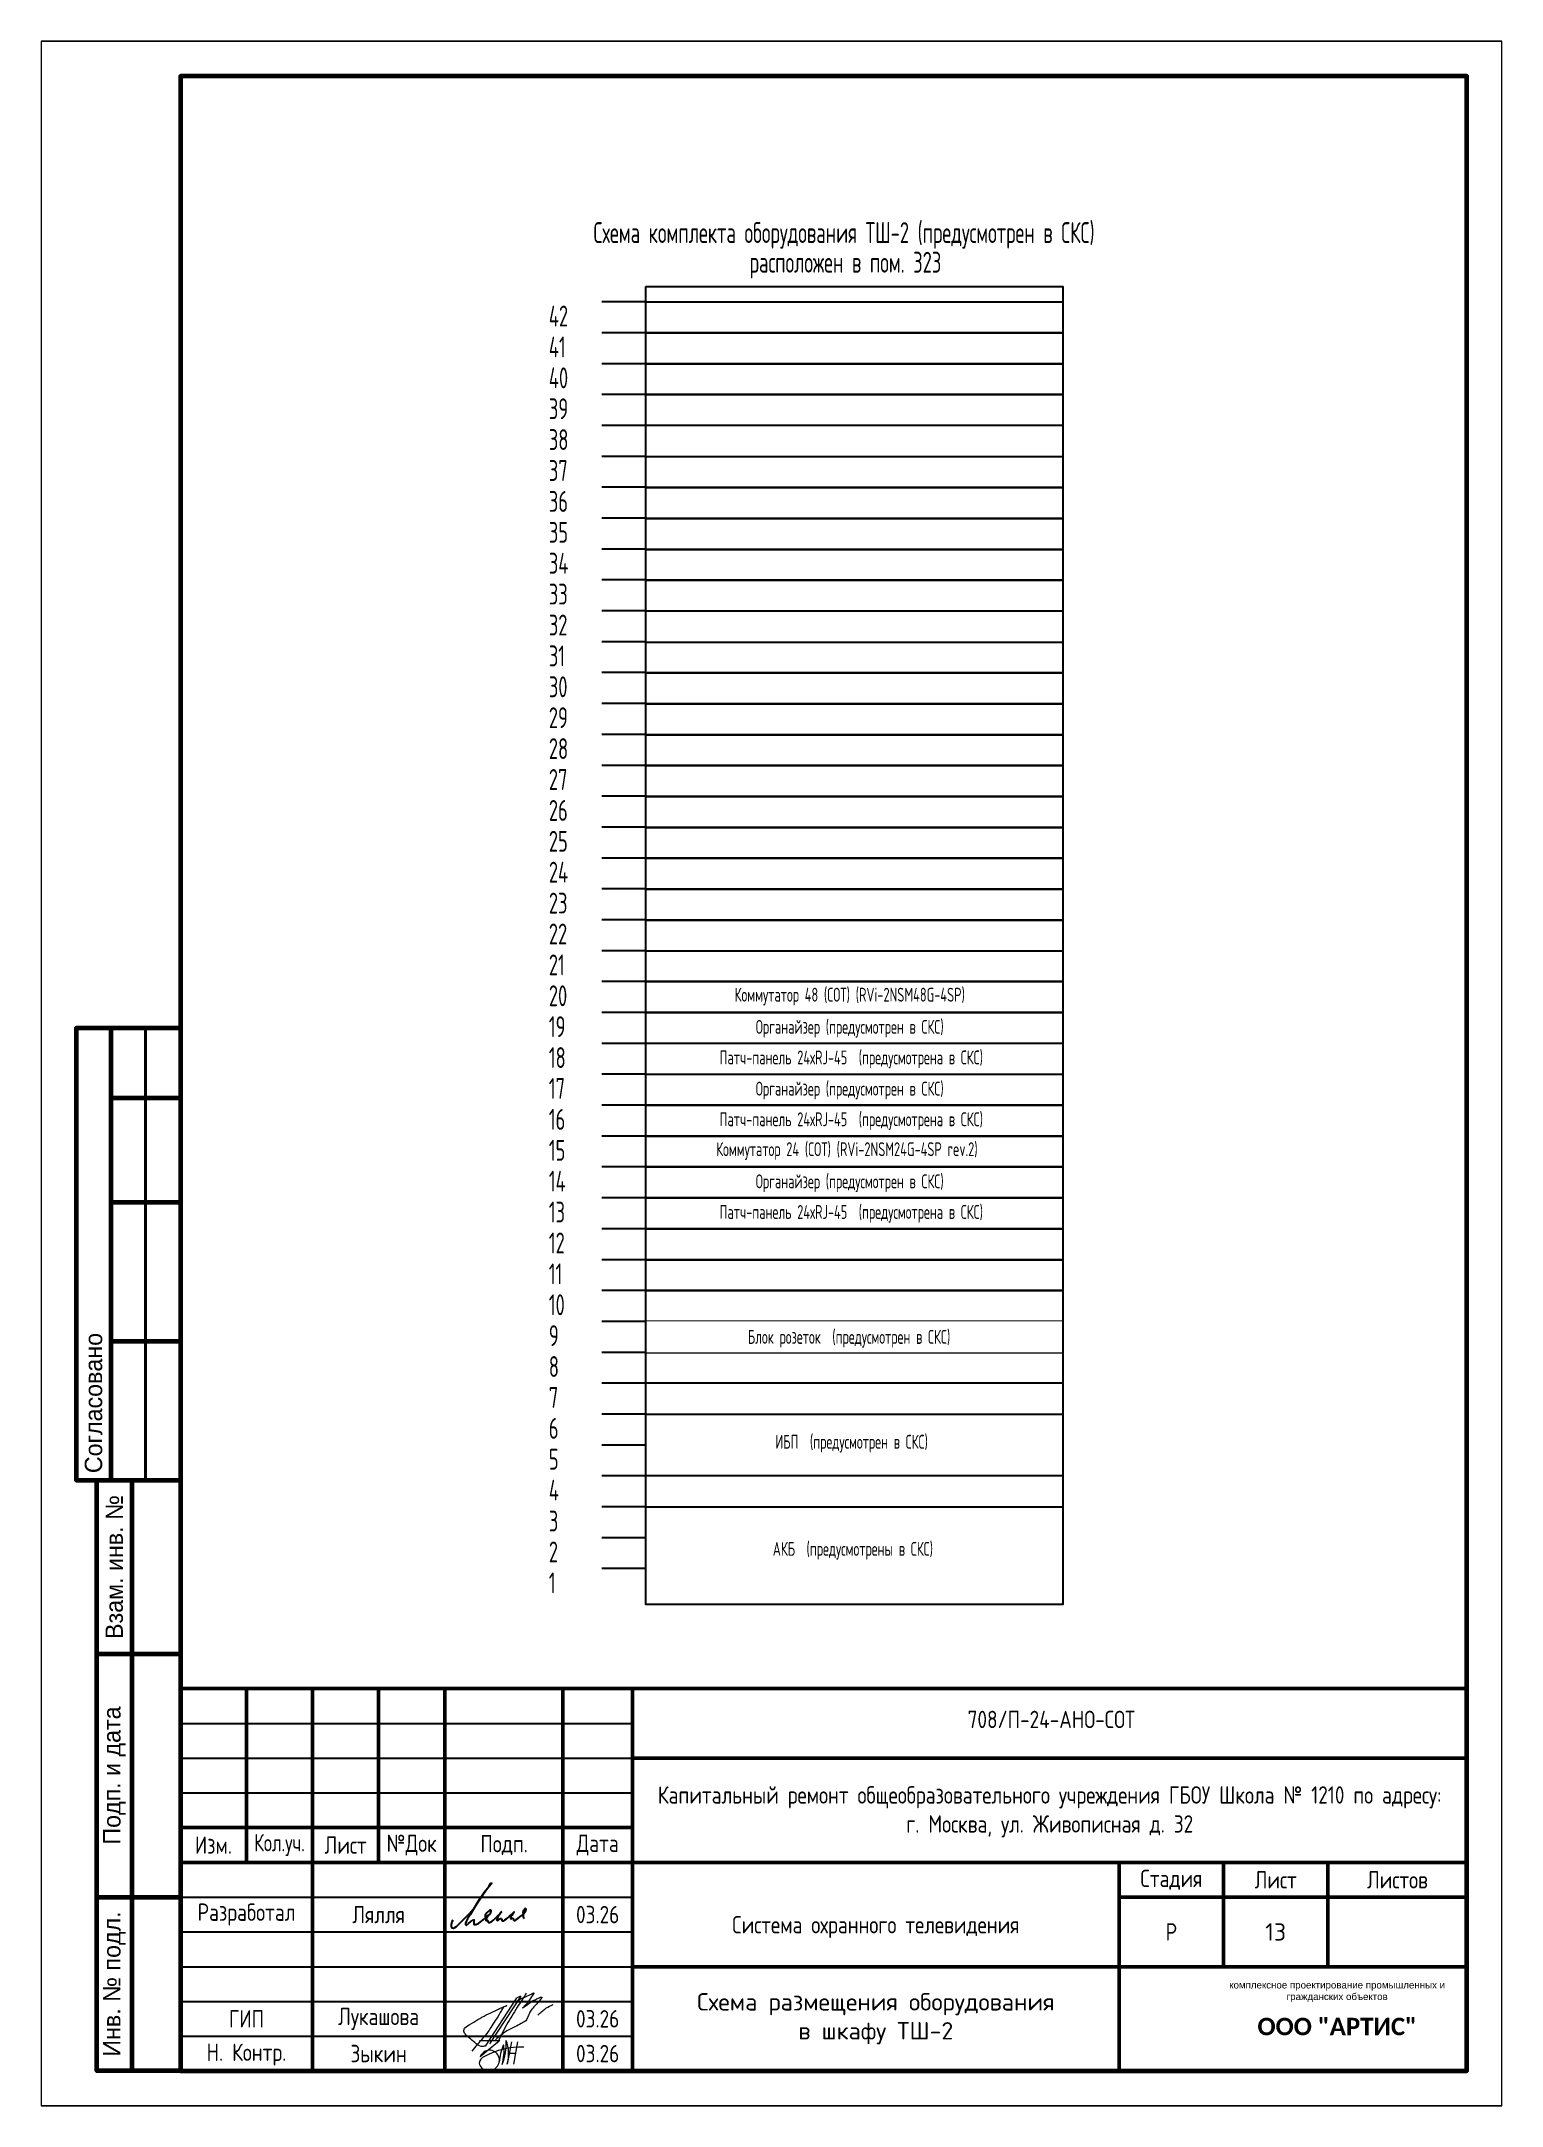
# Paper-space layout 'Сх1 (7)' of a CAD drawing. Header units: millimetres. Extents: x 303 to 1243, y -4342 to 657.
# Drawn here: x 303.1 to 512.3, y -4341.7 to -4045.8 of the extents above; entities outside this region: 32.
# The model-space entities are those that its viewports show. They can reach past a viewport. Long polylines and large blocks are cut down to what shows.
import ezdxf
from ezdxf.enums import TextEntityAlignment as Align

# ---------------------------------------------------------------- set-up
doc = ezdxf.new("R2010")
doc.units = ezdxf.units.MM
doc.set_wipeout_variables(frame=1)
for name, color, linetype in [('_0', 7, 'Continuous'), ('__НАДПИСИ', 7, 'Continuous'), ('G-ANOTVPRT_T', 7, 'Continuous'), ('TEXT1', 7, 'Continuous'), ('стена', 20, 'Continuous')]:
    doc.layers.add(name, color=color, linetype=linetype)
for name, color, linetype, lineweight in [('__ФОРМАТ', 7, 'Continuous', 40), ('A-_ANOTTEXT_T', 7, 'Continuous', 9), ('Подписи', 7, 'Continuous', 13)]:
    doc.layers.add(name, color=color, linetype=linetype, lineweight=lineweight)
doc.layers.add('Границы листа', color=7, linetype='Continuous', lineweight=0, plot=False)
doc.layers.add('ОФ_подписи', color=5, linetype='Continuous', lineweight=13, true_color=0x0000ff)
doc.styles.add('GOST 2.304 type A', font='', dxfattribs={"height": 250})
doc.styles.add('GOST 2.304 type A_2', font='', dxfattribs={"height": 2.5})
doc.styles.add('GOST 2.304 type A_3', font='', dxfattribs={"height": 3.5})
doc.styles.add('GOST Common_4', font='', dxfattribs={"height": 7})
doc.styles.add('ICOCPEUR', font='isocpeur.ttf', dxfattribs={"height": 250})
doc.styles.add('ISOCPEUR', font='isocpeur.ttf', dxfattribs={"width": 0.9, "height": 350})
doc.styles.add('Mipgost_5', font='', dxfattribs={"height": 250})
doc.styles.add('RubezhCAD', font='', dxfattribs={"oblique": 10})
doc.styles.get("Standard").update_dxf_attribs({"font": ''})
doc.styles.add('ГОСТ 2.304', font='')
doc.styles.get('GOST 2.304 type A').set_extended_font_data('GOST 2.304 type A')
doc.styles.get('GOST 2.304 type A_2').set_extended_font_data('GOST 2.304 type A')
doc.styles.get('GOST 2.304 type A_3').set_extended_font_data('GOST 2.304 type A')
doc.styles.get('GOST Common_4').set_extended_font_data('GOST 2.304 type A')
doc.styles.get('Mipgost_5').set_extended_font_data('Mipgost')
doc.styles.get('RubezhCAD').set_extended_font_data('GOST type A')
doc.styles.get('Standard').set_extended_font_data('GOST type B')
doc.styles.get('ГОСТ 2.304').set_extended_font_data('GOST 2.304 type A')

# ---------------------------------------------------------------- blocks, each defined once
blk = doc.blocks.new('П_Зыкин')
at = {"layer": 'ОФ_подписи', "color": 5, "ltscale": 100, "transparency": 33554687}
for p, q in [((142, 249), (62, -174)), ((102, 37), (218, 37)), ((258, 249), (178, -174))]:
    blk.add_line(p, q, dxfattribs=at)
blk.add_lwpolyline([(-462, 273), (-74, 273), (-446, -30)], dxfattribs=at)
for centre, radius, start, end in [((-271, -94), 186, 314.2393, 159.9348), ((345, -1372), 1523, 88.8758, 117.8788), ((1109, -252), 1204, 158.7593, 174.231), ((-1024, 224), 1068, 337.8144, 2.8859), ((-849, 72), 852, 342.8308, 7.4815), ((-9, 182), 4.48, 8.9691, 155.6551), ((-643, 22), 732, 344.4555, 20.462), ((-318, -169), 151, 108.7568, 173.4251), ((-287, -115), 185, 191.5358, 322.3512)]:
    blk.add_arc(centre, radius, start, end, dxfattribs=at)
blk = doc.blocks.new('П_Лукашова')
at = {"layer": 'ОФ_подписи', "color": 5}
for p, q in [((221, 339), (-221, -339)), ((286, 371), (-156, -307)), ((283, 370), (218, 338))]:
    blk.add_line(p, q, dxfattribs=at)
for points in [[(366, 415), (236, 213), (85, -37), (-50, -300)], [(221, 301), (344, 360), (434, 401), (475, 416), (464, 395), (420, 336), (342, 232), (310, 203), (337, 221), (420, 283), (490, 322), (558, 352), (576, 358), (491, 240), (403, 113), (374, 49), (360, 20)], [(-221, -339), (-276, -344), (-368, -289), (-446, -221), (-505, -166), (-522, -116), (-412, -16), (-295, 56), (-173, 120), (-49, 179), (33, 216), (87, 237), (52, 221), (11, 167), (-59, 51), (-126, -52), (-177, -132), (-256, -231), (-409, -409)], [(360, 20), (294, -18), (203, -65), (91, -124), (-73, -248)], [(530, 102), (646, 199), (748, 254)]]:
    blk.add_spline(points, degree=3, dxfattribs=at)
blk = doc.blocks.new('штамп')
at = {"layer": '__ФОРМАТ', "linetype": 'Continuous', "lineweight": 50}
for p, q in [((531929, 45357), (531929, 50857)), ((531929, 50857), (550429, 50857)), ((532879, 48357), (532879, 50857)), ((533829, 45357), (533829, 50857)), ((534779, 48357), (534779, 50857)), ((535729, 45357), (535729, 50857)), ((537429, 45357), (537429, 50857)), ((538429, 45357), (538429, 50857)), ((550429, 45357), (550429, 50857)), ((538429, 49857), (550429, 49857)), ((531929, 48857), (538429, 48857)), ((531929, 48357), (550429, 48357)), ((545429, 45357), (545429, 48357)), ((546929, 46857), (546929, 48357)), ((548429, 46857), (548429, 48357)), ((545429, 47857), (550429, 47857)), ((538429, 46857), (550429, 46857)), ((531929, 45357), (550429, 45357))]:
    blk.add_line(p, q, dxfattribs=at)
at = {"layer": '__ФОРМАТ', "linetype": 'Continuous', "lineweight": -2}
for p, q in [((531929, 50357), (538429, 50357)), ((531929, 49857), (538429, 49857)), ((531929, 49357), (538429, 49357)), ((531929, 48857), (538429, 48857)), ((531929, 47857), (538429, 47857)), ((531929, 47357), (538429, 47357)), ((531929, 46857), (538429, 46857)), ((538429, 46857), (550429, 46857)), ((531929, 46357), (538429, 46357)), ((531929, 45857), (538429, 45857))]:
    blk.add_line(p, q, dxfattribs=at)
at = {"layer": 'Подписи', "color": 5, "lineweight": 25}
blk.add_lwpolyline([(535847, 47525), (535833, 47500), (535823, 47461), (535824, 47440), (535829, 47423), (535840, 47414), (535857, 47413), (535876, 47421), (535897, 47435), (535917, 47454), (536005, 47539), (536088, 47624), (536142, 47690), (536203, 47776), (536266, 47874), (536323, 47953), (536362, 48009), (536395, 48059), (536405, 48060), (536397, 48045), (536295, 47925), (536205, 47790), (536095, 47603), (536059, 47544), (536038, 47506), (536029, 47485), (536027, 47473), (536027, 47462), (536031, 47457), (536037, 47454), (536045, 47456), (536057, 47466), (536072, 47479), (536107, 47506), (536133, 47525), (536147, 47532), (536152, 47532), (536153, 47529), (536150, 47520), (536147, 47504), (536146, 47491), (536148, 47479), (536150, 47471), (536157, 47465), (536166, 47462), (536178, 47464), (536189, 47469), (536215, 47480), (536240, 47498), (536281, 47529), (536306, 47550), (536324, 47567), (536342, 47582), (536372, 47609), (536388, 47629), (536397, 47646), (536399, 47657), (536398, 47666), (536393, 47671), (536383, 47671), (536372, 47667), (536356, 47653), (536336, 47632), (536323, 47612), (536313, 47599), (536309, 47587), (536310, 47579), (536315, 47575), (536326, 47579), (536335, 47585), (536344, 47592), (536348, 47595), (536352, 47596), (536354, 47595), (536355, 47592), (536349, 47583), (536342, 47575), (536334, 47561), (536326, 47547), (536322, 47538), (536320, 47531), (536321, 47523), (536325, 47519), (536328, 47519), (536333, 47524), (536338, 47527), (536344, 47526), (536346, 47520), (536351, 47508), (536355, 47498), (536359, 47493), (536366, 47491), (536375, 47491), (536385, 47497), (536412, 47513), (536436, 47532), (536466, 47559), (536491, 47583), (536517, 47607), (536529, 47621), (536545, 47642), (536547, 47643), (536546, 47644), (536543, 47644), (536541, 47642), (536538, 47637), (536499, 47577), (536491, 47558), (536482, 47544), (536480, 47535), (536479, 47529), (536481, 47524), (536483, 47522), (536489, 47523), (536494, 47526), (536502, 47532), (536512, 47539), (536522, 47544), (536530, 47548), (536541, 47549), (536547, 47546), (536550, 47541), (536551, 47531), (536552, 47525), (536553, 47521), (536558, 47517), (536562, 47515), (536568, 47515), (536575, 47517), (536583, 47523), (536596, 47533), (536617, 47547), (536636, 47561), (536659, 47583), (536688, 47609), (536702, 47620), (536713, 47630), (536721, 47636), (536727, 47641), (536727, 47643), (536726, 47644), (536723, 47643), (536720, 47638), (536715, 47629), (536693, 47594), (536681, 47575), (536676, 47566), (536674, 47557), (536677, 47551), (536679, 47547), (536684, 47546), (536689, 47549), (536695, 47552), (536700, 47554), (536709, 47554), (536716, 47551), (536717, 47545), (536719, 47535), (536721, 47527), (536725, 47524), (536731, 47520), (536741, 47523), (536747, 47528), (536757, 47534), (536779, 47550), (536809, 47572), (536842, 47600), (536865, 47623), (536880, 47642), (536895, 47664), (536899, 47675), (536901, 47684), (536898, 47689), (536891, 47693), (536881, 47689), (536873, 47682), (536862, 47668), (536856, 47654), (536855, 47638), (536856, 47622), (536856, 47598), (536858, 47583), (536860, 47572), (536864, 47560), (536871, 47551)], dxfattribs=at)
at = {"layer": 'ОФ_подписи'}
for name, p, xscale, yscale, zscale in [('П_Лукашова', (536533, 46057), 1.010226427429054, 1.010226427429054, 1.010226427429054), ('П_Зыкин', (536581, 45585), 0.7621923841183493, 0.7621923841183493, 0.7621923841183493)]:
    blk.add_blockref(name, p, dxfattribs=dict(at, xscale=xscale, yscale=yscale, zscale=zscale))
at = {"transparency": 33554687, "attachment_point": 5, "style": 'ГОСТ 2.304'}
for s, insert, char_height, width in [('{\\fArial|b0|i0|c204|p34;комплексное проектирование промышленных и гражданских объектов}', (548563, 46495), 100, 3372.21), ('{\\fCorbel Light|b1|i0|c204|p34;ООО "АРТИС"}', (548563, 45995), 250, 4171.2)]:
    blk.add_mtext(s, dxfattribs=dict(at, insert=insert, char_height=char_height, width=width))
at = {"layer": '__НАДПИСИ', "lineweight": 9, "ltscale": 2, "style": 'ISOCPEUR', "flags": 1}
blk.add_attdef('NOTATION', (548864, 51134), '', height=250, dxfattribs=at)
at = {"layer": '__НАДПИСИ', "lineweight": 9, "ltscale": 2, "style": 'RubezhCAD', "oblique": 10}
blk.add_attdef('SHEET', text='', height=250, dxfattribs=at).set_placement((547679, 47357), align=Align.MIDDLE_CENTER)
at = {"layer": '__ФОРМАТ', "color": 7, "linetype": 'Continuous', "lineweight": 20, "char_height": 250, "attachment_point": 5, "style": 'GOST 2.304 type A'}
for s, insert, width in [('Капитальный ремонт общеобразовательного учреждения ГБОУ Школа № 1210 по адресу:      \\Pг. Москва, ул. Живописная д. 32', (544429, 49085), 12000), ('\\pi-7.5,l7.5,t7.5;{\\W0.9;\\C256;Кол.уч.}', (533354, 48607), 950)]:
    blk.add_mtext(s, dxfattribs=dict(at, insert=insert, width=width))
for s, insert, width, line_spacing_factor in [('\\pi-7.5,l7.5,t7.5;{\\C256;Изм.}', (532404, 48607), 950, 1.2), ('\\pi-7.5,l7.5,t7.5;{\\C256;Лист}', (534304, 48607), 950, 1.2), ('\\pi-7.5,l7.5,t7.5;{\\C256;№Док}', (535254, 48607), 950, 1.2), ('\\pi-7.5,l7.5,t7.5;{\\C256;Подп.}', (536584, 48607), 1710.72, 1.2), ('\\pi-7.5,l7.5,t7.5;{\\C256;Дата}', (537929, 48607), 1000, 1.2), ('\\pi-7.5,l7.5,t7.5;{\\C256;Стадия}', (546179, 48107), 1500, 1.2), ('\\pi-7.5,l7.5,t7.5;{\\C256;Лист}', (547679, 48107), 1500, 1.2), ('\\pi-7.5,l7.5,t7.5;{\\C256;Листов}', (549429, 48107), 2000, 1.2), ('\\pi-7.5,l7.5,t7.5;{\\C256;Разработал}', (532879, 47607), 1900, 1.2), ('{\\C256;Лялля}', (534779, 47607), 1900, 1.2), ('{\\C256;03.26}', (537929, 47607), 1000, 1.2), ('Система охранного телевидения', (541929, 47427), 6828.82, 0.85), ('\\pi-750,l750,t750;{\\C256;Р}', (546179, 47357), 1500, 1.2), ('\\pi-7.5,l7.5,t7.5;{\\C256;ГИП}', (532879, 46107), 1900, 1.2), ('{\\C256;Лукашова}', (534779, 46107), 1900, 1.2), ('{\\C256;03.26}', (537929, 46107), 1000, 1.2), ('{\\C256;Н. Контр. }', (532879, 45592), 1900, 1.2), ('\\pi-750,l750,t750;{\\C256;Зыкин}', (534779, 45607), 1900, 1.2), ('{\\C256;03.26}', (537929, 45607), 1000, 1.2)]:
    blk.add_mtext(s, dxfattribs=dict(at, insert=insert, width=width, line_spacing_factor=line_spacing_factor))
at = {"layer": 'стена', "color": 18, "true_color": 0x000000, "insert": (543249, 50539), "char_height": 250, "width": 3851.47, "attachment_point": 1, "style": 'GOST 2.304 type A'}
blk.add_mtext('708/П-24-АНО-СОТ', dxfattribs=at)
blk = doc.blocks.new('*U993')
for p, q in [((5, 155), (5, 90)), ((15, 155), (15, 90))]:
    blk.add_line(p, q)
at = {"lineweight": -2}
for p, q in [((10, 155), (10, 90)), ((10, 145), (20, 145)), ((10, 130), (20, 130)), ((10, 110), (20, 110)), ((13, 90), (13, 5)), ((8, 65), (20, 65)), ((8, 30), (20, 30))]:
    blk.add_line(p, q, dxfattribs=at)
blk.add_lwpolyline([(20, 5), (205, 5), (205, 292), (20, 292)], close=True, dxfattribs=at)
for points in [[(20, 155), (5, 155), (5, 90), (8, 90)], [(20, 5), (8, 5), (8, 90), (20, 90)]]:
    blk.add_lwpolyline(points, dxfattribs=at)
at = {"layer": 'Границы листа'}
blk.add_lwpolyline([(210, 0), (0, 0), (0, 297), (210, 297)], close=True, dxfattribs=at)
at = {"lineweight": 30, "style": 'Mipgost_5'}
blk.add_text('Согласовано', height=2.5, rotation=90, dxfattribs=at).set_placement((7.5, 91), align=Align.MIDDLE_LEFT)
for s, p in [('Взам. инв. №', (10.5, 77.5)), ('Подп. и дата', (10.5, 47.5)), ('Инв. № подл.', (10.5, 17.5))]:
    blk.add_text(s, height=2.5, rotation=90, dxfattribs=at).set_placement(p, align=Align.MIDDLE)
at = {"lineweight": 13, "oblique": 10, "flags": 8}
blk.add_attdef('ФОРМАТ', (170.94, 1.12), '', height=3, dxfattribs=at)

msp = doc.modelspace()

# ---------------------------------------------------------------- linework, layer by layer
for points in [[(552853.319, 268817.624), (552221.586, 268817.624)], [(552853.319, 268373.124), (552221.586, 268373.124)], [(552853.319, 267928.624), (552221.586, 267928.624)], [(552853.319, 267484.124), (552221.586, 267484.124)], [(552853.319, 267039.624), (552221.586, 267039.624)], [(552853.319, 266595.124), (552221.586, 266595.124)], [(552853.319, 266150.624), (552221.586, 266150.624)], [(552853.319, 265706.124), (552221.586, 265706.124)], [(552853.319, 265261.624), (552221.586, 265261.624)], [(552853.319, 264817.124), (552221.586, 264817.124)], [(552853.319, 264372.624), (552221.586, 264372.624)], [(552853.319, 263928.124), (552221.586, 263928.124)], [(552853.319, 263483.624), (552221.586, 263483.624)], [(552853.319, 263039.124), (552221.586, 263039.124)], [(552853.319, 262594.624), (552221.586, 262594.624)], [(552853.319, 262150.124), (552221.586, 262150.124)], [(552853.319, 261705.624), (552221.586, 261705.624)], [(552853.319, 261261.124), (552221.586, 261261.124)], [(552853.319, 260816.624), (552221.586, 260816.624)], [(552853.319, 260372.124), (552221.586, 260372.124)], [(552853.319, 259927.624), (552221.586, 259927.624)], [(552853.319, 259483.124), (552221.586, 259483.124)], [(552853.319, 259038.624), (552221.586, 259038.624)], [(552853.319, 258594.124), (552221.586, 258594.124)], [(552853.319, 258149.624), (552221.586, 258149.624)], [(552853.319, 257705.124), (552221.586, 257705.124)], [(552853.319, 257260.624), (552221.586, 257260.624)], [(552853.319, 256816.124), (552221.586, 256816.124)], [(552853.319, 256371.624), (552221.586, 256371.624)], [(552853.319, 255927.124), (552221.586, 255927.124)], [(552853.319, 255482.624), (552221.586, 255482.624)], [(552853.319, 255038.124), (552221.586, 255038.124)], [(552853.319, 254593.624), (552221.586, 254593.624)], [(552853.319, 254149.124), (552221.586, 254149.124)], [(552853.319, 253704.624), (552221.586, 253704.624)], [(552853.319, 253260.124), (552221.586, 253260.124)], [(552853.319, 252815.624), (552221.586, 252815.624)], [(552853.319, 252371.124), (552221.586, 252371.124)], [(552853.319, 251926.624), (552221.586, 251926.624)], [(552853.319, 251482.124), (552221.586, 251482.124)], [(552853.319, 251037.624), (552221.586, 251037.624)], [(552853.319, 250593.124), (552221.586, 250593.124)]]:
    msp.add_lwpolyline(points)
for points in [[(552853.319, 253704.624), (558851.584, 253704.624), (558851.584, 253260.124), (552853.319, 253260.124)], [(552853.319, 252815.624), (558851.584, 252815.624), (558851.584, 251926.624), (552853.319, 251926.624)]]:
    msp.add_lwpolyline(points, close=True)
at = {"layer": '_0'}
for p, q in [((552853.319, 266146.336), (552853.319, 266595.124)), ((552853.319, 266595.124), (558853.319, 266595.124)), ((552853.319, 265697.548), (552853.319, 266146.336)), ((558853.319, 266146.336), (552853.319, 266146.336)), ((552853.319, 266146.336), (558853.319, 266146.336)), ((552853.319, 265257.336), (552853.319, 265706.124)), ((552853.319, 265706.124), (558853.319, 265706.124)), ((558853.319, 265697.548), (552853.319, 265697.548)), ((558853.319, 265257.336), (552853.319, 265257.336))]:
    msp.add_line(p, q, dxfattribs=at)

# ---------------------------------------------------------------- block references
at = {"color": 0}
msp.add_blockref('штамп', (14233.719, 198009.946), dxfattribs=at)

# ---------------------------------------------------------------- texts
at = {"color": 0, "style": 'RubezhCAD', "width": 0.8}
for s, height, p in [('Схема комплекта оборудования ТШ-2 (предусмотрен в СКС)', 300, (552102.614, 269664.559)), ('расположен в пом. 323', 300, (554347.373, 269238.138)), ('42', 300, (551460.594, 268463.75)), ('41', 300, (551460.594, 268019.25)), ('40', 300, (551460.594, 267574.75)), ('39', 300, (551460.594, 267130.25)), ('38', 300, (551460.594, 266685.75)), ('37', 300, (551460.594, 266241.25)), ('36', 300, (551460.594, 265796.75)), ('35', 300, (551460.594, 265352.25)), ('34', 300, (551460.594, 264907.75)), ('33', 300, (551460.594, 264463.25)), ('32', 300, (551460.594, 264018.75)), ('31', 300, (551460.594, 263574.25)), ('30', 300, (551460.594, 263129.75)), ('29', 300, (551460.594, 262685.25)), ('28', 300, (551460.594, 262240.75)), ('27', 300, (551460.594, 261796.25)), ('26', 300, (551460.594, 261351.75)), ('25', 300, (551460.594, 260907.25)), ('24', 300, (551460.594, 260462.75)), ('23', 300, (551460.594, 260018.25)), ('22', 300, (551460.594, 259573.75)), ('21', 300, (551460.594, 259129.25)), ('20', 300, (551460.594, 258684.75)), ('19', 300, (551460.594, 258240.25)), ('18', 300, (551460.594, 257795.75)), ('17', 300, (551460.594, 257351.25)), ('16', 300, (551460.594, 256906.75)), ('15', 300, (551460.594, 256462.25)), ('14', 300, (551460.594, 256017.75)), ('13', 300, (551460.594, 255573.25)), ('12', 300, (551460.594, 255128.75)), ('11', 300, (551460.594, 254684.25)), ('10', 300, (551460.594, 254239.75)), ('9', 300, (551460.594, 253795.25)), ('8', 300, (551460.594, 253350.75)), ('7', 300, (551460.594, 252906.25)), ('6', 300, (551460.594, 252461.75)), ('ИБП  (предусмотрен в СКС)', 200, (554718.361, 252318.479)), ('5', 300, (551460.594, 252017.25)), ('4', 300, (551460.594, 251572.75)), ('3', 300, (551460.594, 251128.25)), ('2', 300, (551460.594, 250683.75)), ('1', 300, (551460.594, 250239.25))]:
    msp.add_text(s, height=height, dxfattribs=at).set_placement(p)
at = {"layer": 'TEXT1', "char_height": 250, "attachment_point": 5, "style": 'ICOCPEUR'}
for s, insert, width in [('{\\C0;13}', (561912.342, 245366.983), 1500), ('\\A1;{\\C0;Схема размещения оборудования \\Pв шкафу ТШ-2}', (556162.342, 244118.691), 7000)]:
    msp.add_mtext(s, dxfattribs=dict(at, insert=insert, width=width))

# ---------------------------------------------------------------- next in the draw order: wipeouts: each hides what was drawn before it
for points in [[(552853.319, 268817.624), (558851.584, 268817.624), (558851.584, 268373.124), (552853.319, 268373.124)], [(552853.319, 255482.624), (558851.584, 255482.624), (558851.584, 255038.124), (552853.319, 255038.124)], [(552853.319, 254593.624), (558851.584, 254593.624), (558851.584, 254149.124), (552853.319, 254149.124)], [(552853.319, 251482.124), (558851.584, 251482.124), (558851.584, 250077.872), (552853.319, 250077.872)]]:
    msp.add_wipeout(points)

# ---------------------------------------------------------------- next in the draw order: linework, layer by layer
for points in [[(552853.319, 268817.624), (558851.584, 268817.624), (558851.584, 268373.124), (552853.319, 268373.124)], [(552853.319, 255482.624), (558851.584, 255482.624), (558851.584, 255038.124), (552853.319, 255038.124)], [(552853.319, 254593.624), (558851.584, 254593.624), (558851.584, 254149.124), (552853.319, 254149.124)], [(552853.319, 254149.124), (558851.584, 254149.124), (558851.584, 253704.624), (552853.319, 253704.624)], [(552853.319, 251482.124), (558851.584, 251482.124), (558851.584, 250077.872), (552853.319, 250077.872)]]:
    msp.add_lwpolyline(points, close=True)
at = {"layer": '_0'}
msp.add_line((558853.319, 254149.124), (552853.319, 254149.124), dxfattribs=at)

# ---------------------------------------------------------------- next in the draw order: texts
at = {"color": 0, "style": 'RubezhCAD', "width": 0.8}
msp.add_text('АКБ  (предусмотрены в СКС)', height=200, dxfattribs=at).set_placement((554680.986, 250777.69))

# ---------------------------------------------------------------- next in the draw order: wipeouts: each hides what was drawn before it
for points in [[(552853.319, 268373.124), (558851.584, 268373.124), (558851.584, 267928.624), (552853.319, 267928.624)], [(552853.319, 255927.124), (558851.584, 255927.124), (558851.584, 255482.624), (552853.319, 255482.624)], [(552853.319, 255038.124), (558851.584, 255038.124), (558851.584, 254593.624), (552853.319, 254593.624)], [(552853.319, 254149.124), (558851.584, 254149.124), (558851.584, 253704.624), (552853.319, 253704.624)]]:
    msp.add_wipeout(points)

# ---------------------------------------------------------------- next in the draw order: linework, layer by layer
for points in [[(552853.319, 268373.124), (558851.584, 268373.124), (558851.584, 267928.624), (552853.319, 267928.624)], [(552853.319, 255927.124), (558851.584, 255927.124), (558851.584, 255482.624), (552853.319, 255482.624)], [(552853.319, 255038.124), (558851.584, 255038.124), (558851.584, 254593.624), (552853.319, 254593.624)]]:
    msp.add_lwpolyline(points, close=True)

# ---------------------------------------------------------------- next in the draw order: texts
msp.add_text('Блок розеток  (предусмотрен в СКС)', height=200, dxfattribs=at).set_placement((554321.747, 253827.575))

# ---------------------------------------------------------------- next in the draw order: wipeouts: each hides what was drawn before it
for points in [[(552853.319, 267928.624), (558851.584, 267928.624), (558851.584, 267484.124), (552853.319, 267484.124)], [(552853.319, 256371.624), (558851.584, 256371.624), (558851.584, 255927.124), (552853.319, 255927.124)]]:
    msp.add_wipeout(points)

# ---------------------------------------------------------------- next in the draw order: linework, layer by layer
for points in [[(552853.319, 267928.624), (558851.584, 267928.624), (558851.584, 267484.124), (552853.319, 267484.124)], [(552853.319, 256371.624), (558851.584, 256371.624), (558851.584, 255927.124), (552853.319, 255927.124)]]:
    msp.add_lwpolyline(points, close=True)

# ---------------------------------------------------------------- next in the draw order: texts
msp.add_text('Патч-панель 24хRJ-45  (предусмотрена в СКС)', height=200, dxfattribs=at).set_placement((553915.183, 255625.039))

# ---------------------------------------------------------------- next in the draw order: wipeouts: each hides what was drawn before it
for points in [[(552853.319, 267484.124), (558851.584, 267484.124), (558851.584, 267039.624), (552853.319, 267039.624)], [(552853.319, 256816.124), (558851.584, 256816.124), (558851.584, 256371.624), (552853.319, 256371.624)]]:
    msp.add_wipeout(points)

# ---------------------------------------------------------------- next in the draw order: linework, layer by layer
for points in [[(552853.319, 267484.124), (558851.584, 267484.124), (558851.584, 267039.624), (552853.319, 267039.624)], [(552853.319, 256816.124), (558851.584, 256816.124), (558851.584, 256371.624), (552853.319, 256371.624)]]:
    msp.add_lwpolyline(points, close=True)

# ---------------------------------------------------------------- next in the draw order: texts
msp.add_text('Органайзер (предусмотрен в СКС)', height=200, dxfattribs=at).set_placement((554436.779, 256065.252))

# ---------------------------------------------------------------- next in the draw order: wipeouts: each hides what was drawn before it
msp.add_wipeout([(552853.319, 257260.624), (558851.584, 257260.624), (558851.584, 256816.124), (552853.319, 256816.124)])

# ---------------------------------------------------------------- next in the draw order: linework, layer by layer
for points in [[(552853.319, 269037.911), (558853.319, 269037.911), (558853.319, 250077.872), (552853.319, 250077.872)], [(552853.319, 257705.124), (558851.584, 257705.124), (558851.584, 257260.624), (552853.319, 257260.624)], [(552853.319, 257260.624), (558851.584, 257260.624), (558851.584, 256816.124), (552853.319, 256816.124)]]:
    msp.add_lwpolyline(points, close=True)

# ---------------------------------------------------------------- next in the draw order: texts
for s, p in [('Органайзер (предусмотрен в СКС)', (554436.779, 257398.752)), ('Патч-панель 24хRJ-45  (предусмотрена в СКС)', (553915.183, 256958.539))]:
    msp.add_text(s, height=200, dxfattribs=at).set_placement(p)
msp.add_text('Коммутатор 24 (СОТ) (RVi-2NSM24G-4SP rev.2) ', height=200, dxfattribs=at).set_placement((555787.907, 256627.711), align=Align.MIDDLE_CENTER)

# ---------------------------------------------------------------- next in the draw order: wipeouts: each hides what was drawn before it
for points in [[(552853.319, 265701.836), (558851.584, 265701.836), (558851.584, 265257.336), (552853.319, 265257.336)], [(552853.319, 263923.836), (558851.584, 263923.836), (558851.584, 263479.336), (552853.319, 263479.336)], [(552853.319, 258594.124), (558851.584, 258594.124), (558851.584, 258149.624), (552853.319, 258149.624)]]:
    msp.add_wipeout(points)

# ---------------------------------------------------------------- next in the draw order: linework, layer by layer
for points in [[(552853.319, 265701.836), (558851.584, 265701.836), (558851.584, 265257.336), (552853.319, 265257.336)], [(552853.319, 263923.836), (558851.584, 263923.836), (558851.584, 263479.336), (552853.319, 263479.336)], [(552853.319, 258594.124), (558851.584, 258594.124), (558851.584, 258149.624), (552853.319, 258149.624)]]:
    msp.add_lwpolyline(points, close=True)

# ---------------------------------------------------------------- next in the draw order: texts
msp.add_text('Патч-панель 24хRJ-45  (предусмотрена в СКС)', height=200, dxfattribs=at).set_placement((553915.183, 257847.539))

# ---------------------------------------------------------------- next in the draw order: wipeouts: each hides what was drawn before it
for points in [[(552853.319, 265257.336), (558851.584, 265257.336), (558851.584, 264812.836), (552853.319, 264812.836)], [(552853.319, 263479.336), (558851.584, 263479.336), (558851.584, 263034.836), (552853.319, 263034.836)], [(552853.319, 259038.624), (558851.584, 259038.624), (558851.584, 258594.124), (552853.319, 258594.124)]]:
    msp.add_wipeout(points)

# ---------------------------------------------------------------- next in the draw order: linework, layer by layer
for points in [[(552853.319, 265257.336), (558851.584, 265257.336), (558851.584, 264812.836), (552853.319, 264812.836)], [(552853.319, 263479.336), (558851.584, 263479.336), (558851.584, 263034.836), (552853.319, 263034.836)], [(552853.319, 259038.624), (558851.584, 259038.624), (558851.584, 258594.124), (552853.319, 258594.124)]]:
    msp.add_lwpolyline(points, close=True)

# ---------------------------------------------------------------- next in the draw order: texts
msp.add_text('Органайзер (предусмотрен в СКС)', height=200, dxfattribs=at).set_placement((554436.779, 258287.752))

# ---------------------------------------------------------------- next in the draw order: wipeouts: each hides what was drawn before it
for points in [[(552853.319, 264812.836), (558851.584, 264812.836), (558851.584, 264368.336), (552853.319, 264368.336)], [(552853.319, 263034.836), (558851.584, 263034.836), (558851.584, 262590.336), (552853.319, 262590.336)], [(552853.319, 259483.124), (558851.584, 259483.124), (558851.584, 259038.624), (552853.319, 259038.624)]]:
    msp.add_wipeout(points)

# ---------------------------------------------------------------- next in the draw order: linework, layer by layer
for points in [[(552853.319, 264812.836), (558851.584, 264812.836), (558851.584, 264368.336), (552853.319, 264368.336)], [(552853.319, 263034.836), (558851.584, 263034.836), (558851.584, 262590.336), (552853.319, 262590.336)], [(552853.319, 259483.124), (558851.584, 259483.124), (558851.584, 259038.624), (552853.319, 259038.624)]]:
    msp.add_lwpolyline(points, close=True)

# ---------------------------------------------------------------- next in the draw order: texts
msp.add_text('Коммутатор 48 (СОТ) (RVi-2NSM48G-4SP)', height=200, dxfattribs=at).set_placement((555787.907, 258850.211), align=Align.MIDDLE_CENTER)

# ---------------------------------------------------------------- next in the draw order: wipeouts: each hides what was drawn before it
msp.add_wipeout([(552853.319, 262590.336), (558851.584, 262590.336), (558851.584, 262145.836), (552853.319, 262145.836)])

# ---------------------------------------------------------------- next in the draw order: linework, layer by layer
msp.add_lwpolyline([(552853.319, 262590.336), (558851.584, 262590.336), (558851.584, 262145.836), (552853.319, 262145.836)], close=True)

# ---------------------------------------------------------------- next in the draw order: wipeouts: each hides what was drawn before it
msp.add_wipeout([(552853.319, 262145.836), (558851.584, 262145.836), (558851.584, 261701.336), (552853.319, 261701.336)])

# ---------------------------------------------------------------- next in the draw order: linework, layer by layer
msp.add_lwpolyline([(552853.319, 262145.836), (558851.584, 262145.836), (558851.584, 261701.336), (552853.319, 261701.336)], close=True)

# ---------------------------------------------------------------- next in the draw order: wipeouts: each hides what was drawn before it
msp.add_wipeout([(552853.319, 261701.336), (558851.584, 261701.336), (558851.584, 261256.836), (552853.319, 261256.836)])

# ---------------------------------------------------------------- next in the draw order: linework, layer by layer
msp.add_lwpolyline([(552853.319, 261701.336), (558851.584, 261701.336), (558851.584, 261256.836), (552853.319, 261256.836)], close=True)

# ---------------------------------------------------------------- next in the draw order: wipeouts: each hides what was drawn before it
msp.add_wipeout([(552853.319, 261701.336), (558851.584, 261701.336), (558851.584, 261256.836), (552853.319, 261256.836)])

# ---------------------------------------------------------------- next in the draw order: linework, layer by layer
msp.add_lwpolyline([(552853.319, 261701.336), (558851.584, 261701.336), (558851.584, 261256.836), (552853.319, 261256.836)], close=True)

# ---------------------------------------------------------------- next in the draw order: wipeouts: each hides what was drawn before it
msp.add_wipeout([(552853.319, 261256.836), (558851.584, 261256.836), (558851.584, 260812.336), (552853.319, 260812.336)])

# ---------------------------------------------------------------- next in the draw order: linework, layer by layer
msp.add_lwpolyline([(552853.319, 261256.836), (558851.584, 261256.836), (558851.584, 260812.336), (552853.319, 260812.336)], close=True)

# ---------------------------------------------------------------- next in the draw order: wipeouts: each hides what was drawn before it
msp.add_wipeout([(552853.319, 260812.336), (558851.584, 260812.336), (558851.584, 260367.836), (552853.319, 260367.836)])

# ---------------------------------------------------------------- next in the draw order: linework, layer by layer
msp.add_lwpolyline([(552853.319, 260812.336), (558851.584, 260812.336), (558851.584, 260367.836), (552853.319, 260367.836)], close=True)

# ---------------------------------------------------------------- next in the draw order: wipeouts: each hides what was drawn before it
msp.add_wipeout([(552853.319, 260367.836), (558851.584, 260367.836), (558851.584, 259923.336), (552853.319, 259923.336)])

# ---------------------------------------------------------------- next in the draw order: linework, layer by layer
msp.add_lwpolyline([(552853.319, 260367.836), (558851.584, 260367.836), (558851.584, 259923.336), (552853.319, 259923.336)], close=True)

# ---------------------------------------------------------------- next in the draw order: wipeouts: each hides what was drawn before it
msp.add_wipeout([(552853.319, 259923.336), (558851.584, 259923.336), (558851.584, 259478.836), (552853.319, 259478.836)])

# ---------------------------------------------------------------- next in the draw order: linework, layer by layer
msp.add_lwpolyline([(552853.319, 259923.336), (558851.584, 259923.336), (558851.584, 259478.836), (552853.319, 259478.836)], close=True)

# ---------------------------------------------------------------- next in the draw order: block references
at = {"layer": '__ФОРМАТ', "lineweight": 60, "xscale": 99.9999999999996, "yscale": 99.9999999999996, "zscale": 99.9999999999996}
msp.add_blockref('*U993', (544162.342, 242866.983), dxfattribs=at)

psp = doc.layouts.new('Сх1 (7)')

# ---------------------------------------------------------------- texts
at = {"layer": 'A-_ANOTTEXT_T', "attachment_point": 1}
for s, insert, char_height, width, style in [('\\fGOST Common|b0|i0|c204|p34|; ', (599.92, 657.41), 7, 2.9662, 'GOST Common_4'), ('\\fGOST Common|b0|i0|c204|p34|; ', (682.41, 657.41), 7, 2.9662, 'GOST Common_4'), ('\\fGOST Common|b0|i0|c204|p34|; ', (738.37, 657.41), 7, 2.9662, 'GOST Common_4'), ('\\fGOST Common|b0|i0|c204|p34|; ', (844.53, 657.41), 7, 2.9662, 'GOST Common_4'), ('\\fGOST Common|b0|i0|c204|p34|; ', (640.87, 645.43), 7, 2.9662, 'GOST Common_4'), ('\\fGOST Common|b0|i0|c204|p34|; ', (708.67, 645.43), 7, 2.9662, 'GOST Common_4'), ('\\fGOST Common|b0|i0|c204|p34|; ', (810.07, 645.43), 7, 2.9662, 'GOST Common_4'), ('\\fGOST Common|b0|i0|c204|p34|; ', (822.44, 645.43), 7, 2.9662, 'GOST Common_4'), ('\\fGOST Common|b0|i0|c204|p34|; ', (652.58, 621.49), 7, 2.9662, 'GOST Common_4'), ('\\fGOST Common|b0|i0|c204|p34|; ', (731.88, 621.49), 7, 2.9662, 'GOST Common_4'), ('\\fGOST Common|b0|i0|c204|p34|; ', (790.56, 621.49), 7, 2.9662, 'GOST Common_4'), ('\\fGOST 2.304 type A|b0|i0|c204|p34|; ', (1157.37, 68.61), 2.5, 1.2827, 'GOST 2.304 type A_2'), ('\\fGOST 2.304 type A|b0|i0|c204|p34|; ', (1161.34, 68.61), 2.5, 1.2827, 'GOST 2.304 type A_2'), ('\\fGOST 2.304 type A|b0|i0|c204|p34|; ', (1183.56, 68.61), 2.5, 1.2827, 'GOST 2.304 type A_2'), ('\\fGOST 2.304 type A|b0|i0|c204|p34|; ', (1186.08, 68.61), 2.5, 1.2827, 'GOST 2.304 type A_2'), ('\\fGOST 2.304 type A|b0|i0|c204|p34|; ', (1199.44, 68.61), 2.5, 1.2827, 'GOST 2.304 type A_2'), ('\\fGOST 2.304 type A|b0|i0|c204|p34|; ', (1214.45, 68.61), 2.5, 1.2827, 'GOST 2.304 type A_2'), ('\\fGOST 2.304 type A|b0|i0|c204|p34|; ', (1224.71, 68.61), 2.5, 1.2827, 'GOST 2.304 type A_2'), ('\\fGOST 2.304 type A|b0|i0|c204|p34|; ', (1145.4, 64.78), 2.5, 1.2827, 'GOST 2.304 type A_2'), ('\\fGOST 2.304 type A|b0|i0|c204|p34|; ', (1149.63, 64.78), 2.5, 1.2827, 'GOST 2.304 type A_2'), ('\\fGOST 2.304 type A|b0|i0|c204|p34|; ', (1158.82, 64.78), 2.5, 1.2827, 'GOST 2.304 type A_2'), ('\\fGOST 2.304 type A|b0|i0|c204|p34|; ', (1142.67, 17.43), 3.5, 1.6835, 'GOST 2.304 type A_3'), ('\\fGOST 2.304 type A|b0|i0|c204|p34|; ', (1170.98, 17.43), 3.5, 1.6835, 'GOST 2.304 type A_3'), ('\\fGOST 2.304 type A|b0|i0|c204|p34|; ', (1182.29, 17.43), 3.5, 1.6835, 'GOST 2.304 type A_3'), ('\\fGOST 2.304 type A|b0|i0|c204|p34|; ', (1201.87, 17.43), 3.5, 1.6835, 'GOST 2.304 type A_3'), ('\\fGOST 2.304 type A|b0|i0|c204|p34|; ', (1243.34, 17.43), 3.5, 1.6835, 'GOST 2.304 type A_3'), ('\\fGOST 2.304 type A|b0|i0|c204|p34|; ', (1143.4, 12.07), 3.5, 1.6835, 'GOST 2.304 type A_3'), ('\\fGOST 2.304 type A|b0|i0|c204|p34|; ', (1167.34, 12.07), 3.5, 1.6835, 'GOST 2.304 type A_3'), ('\\fGOST 2.304 type A|b0|i0|c204|p34|; ', (1225.35, 12.07), 3.5, 1.6835, 'GOST 2.304 type A_3'), ('\\fGOST 2.304 type A|b0|i0|c204|p34|; ', (1232.69, 12.07), 3.5, 1.6835, 'GOST 2.304 type A_3'), ('\\fGOST 2.304 type A|b0|i0|c204|p34|; ', (1160.79, 6.71), 3.5, 1.6835, 'GOST 2.304 type A_3'), ('\\fGOST 2.304 type A|b0|i0|c204|p34|; ', (1211.59, 6.71), 3.5, 1.6835, 'GOST 2.304 type A_3')]:
    psp.add_mtext(s, dxfattribs=dict(at, insert=insert, char_height=char_height, width=width, style=style))

# ---------------------------------------------------------------- viewports
at = {"layer": 'G-ANOTVPRT_T'}
psp.add_viewport(center=(407.71, -4193.75), size=(209.2, 295.87), view_center_point=(554662.342, 257716.983), view_height=29700, dxfattribs=at)

doc.saveas('drawing.dxf')
